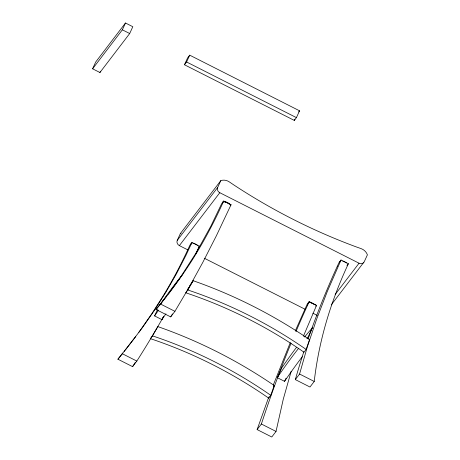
<?xml version="1.0" encoding="UTF-8"?>
<svg xmlns="http://www.w3.org/2000/svg" width="460" height="460" viewBox="0 0 460 460"><rect width="100%" height="100%" fill="white"/><g stroke="black" fill="none" stroke-linecap="round" stroke-linejoin="round"><path stroke-width="0.69" d="M303.796 351.842A802.165 561.982 -38.7 0 0 295.332 379.598L309.977 387.021L314.232 381.455C316.813 358.806 321.684 336.444 328.48 314.692A404.518 283.4 -38.7 0 1 346.811 267.128L348.375 263.724L341.044 260.009L338.916 262.792L337.353 266.202M268.508 397.785L257.117 429.577L271.774 437L276.029 431.434L283.268 399.228L291.18 371.289M295.32 379.598L299.575 374.032L307.332 346.828L316.578 319.303L327.301 291.49L341.044 260.009M150.546 338.296L150.339 338.641A426.075 385.687 37.4 0 1 268.646 398.09L269.1 396.784M268.646 398.09L270.773 395.307L274.195 385.509A455.659 412.465 37.4 0 0 157.826 326.589L152.467 335.857L150.339 338.641M193.183 280.715L187.824 289.984L185.696 292.767A426.075 385.687 37.4 0 1 304.002 352.216L306.13 349.433L309.551 339.635A455.659 412.465 37.4 0 0 193.183 280.715L189.336 286.476M273.303 385.026L290.306 342.573M303.376 336.294L316.555 305.348L309.223 301.639L307.096 304.422L295.584 330.205M311.679 329.63L307.792 337.502A426.075 36.213 -63.1 0 0 306.872 338.514M312.271 328.325L312.524 327.773L311.868 328.48A455.659 38.726 -63.1 0 0 304.577 337.019M92.598 68.804L95.72 61.985L125.482 23L132.813 26.709L129.691 33.528L99.929 72.513L92.598 68.804L122.36 29.819L125.482 23M99.929 72.513L100.498 71.277M184.46 64.762L187.582 57.948L189.71 55.165L299.541 110.808L296.418 117.622L294.291 120.411L184.46 64.762L186.587 61.979L189.71 55.165M187.674 249.809L179.371 245.605A4.123 3.732 37.4 0 1 177.267 240.338L180.383 233.525L220.817 180.63A9.413 8.521 37.4 0 1 229.275 181.873L233.806 184.931A552.77 500.371 37.4 0 0 356.097 246.847L361.198 248.664A9.413 8.521 37.4 0 1 367.402 254.846L364.28 261.659A4.123 3.732 37.4 0 1 359.053 263.212L335.144 294.498M195.483 254.541A802.165 561.982 -38.7 0 0 197.8 249.527L199.341 246.117L191.987 242.443L186.001 255.248L176.508 273.711M177.267 240.338L217.695 187.444L220.817 180.63M223.721 201.02L222.163 204.424A404.518 234.445 -84.4 0 1 198.72 249.4C186.242 270.612 171.701 290.542 156.009 309.476L170.666 316.894L174.921 311.328L189.089 287.373L202.917 262.165L216.39 235.738L231.052 204.729L223.721 201.02L221.593 203.803L211.019 225.848L196.224 252.666L179.94 278.041L168.285 294.107M294.291 120.411L294.86 119.169M307.665 305.043L309.223 301.639M165.916 313.829A426.075 36.213 -63.1 0 0 164.059 316.503L161.908 319.631L154.583 315.911L157.561 309.546M161.908 319.631L162.805 317.722M302.289 356.724A426.075 36.213 -63.1 0 0 286.701 378.223L284.556 381.346L277.23 377.625L281.848 367.747L284.021 364.619A455.659 38.726 -63.1 0 1 296.355 347.559M284.556 381.346L286.045 378.16M176.404 273.901L165.893 292.255L154.485 310.27L142.197 327.922L125.58 349.738M187.617 289.449L188.646 287.667M135.734 336.605L117.915 359.22L132.578 366.637L135.223 362.48M154.583 315.911L156.733 312.783A426.075 36.213 -63.1 0 1 158.591 310.109M277.23 377.625L279.375 374.503A426.075 36.213 -63.1 0 1 298.666 348.272M159.925 304.991L161.374 302.898A455.659 38.726 -63.1 0 1 182.787 274.258M138.88 332.269L151.639 313.996L163.398 295.521A404.518 283.4 -38.7 0 0 188.33 248.601L189.888 245.191L192.015 242.408M179.371 245.605L219.799 192.711A4.123 3.732 37.4 0 1 217.695 187.444M298.69 111.924L299.541 110.808M198.634 247.049L199.341 246.117M230.339 205.654L231.052 204.729M156.009 309.476L166.14 296.763M132.578 366.637L136.833 361.071A802.165 561.982 -38.7 0 0 163.777 316.164M315.842 306.274L316.555 305.348M347.662 264.649L348.375 263.724M331.24 304.888L363.843 262.229M273.343 386.624L274.195 385.509M257.117 429.577L261.372 424.011L276.029 431.434M117.915 359.22L122.889 353.084M124.24 351.417L125.143 350.301M186.587 61.979L296.418 117.622M122.36 29.819L129.691 33.528M219.799 192.711L359.053 263.212M309.149 301.737L315.87 305.135M204.28 258.215L305.21 309.315M312.875 313.197L317.342 315.462M299.575 374.032L314.232 381.455M160.264 303.905L174.921 311.328M122.176 353.648L136.833 361.071M152.467 335.857A426.075 385.687 37.4 0 1 270.773 395.307M308.01 303.45A4.123 1.713 24.6 0 1 309.183 302.582M310.914 302.749A4.123 1.713 24.6 0 1 313.8 304.02M347.306 265.115A4.123 1.713 24.6 0 1 346.909 265.408M339.831 261.826A4.123 1.713 24.6 0 1 340.377 261.108M342.734 261.125A4.123 1.713 24.6 0 1 346.397 262.982M222.755 203.05A4.123 1.713 24.6 0 1 223.198 201.808M223.819 201.658A4.123 1.713 24.6 0 1 229.804 204.286M190.923 244.714A4.123 1.713 24.6 0 1 191.366 243.472M192.786 243.328A4.123 1.713 24.6 0 1 197.38 245.352M180.383 233.525A9.413 8.521 37.4 0 1 181.067 233.318M172.494 313.938A802.165 464.91 -84.4 0 1 170.66 316.882M222.508 202.831A4.123 1.713 24.6 0 1 223.06 202.112M224.48 201.969A4.123 1.713 24.6 0 1 229.074 203.987M187.824 289.984A426.075 385.687 37.4 0 1 306.13 349.433M308.119 338.991A802.165 561.982 -38.7 0 1 337.335 266.202M261.383 424.016A802.165 464.91 -84.4 0 1 291.036 343.338M295.901 331.7A802.165 464.91 -84.4 0 1 307.654 305.032"/></g></svg>
